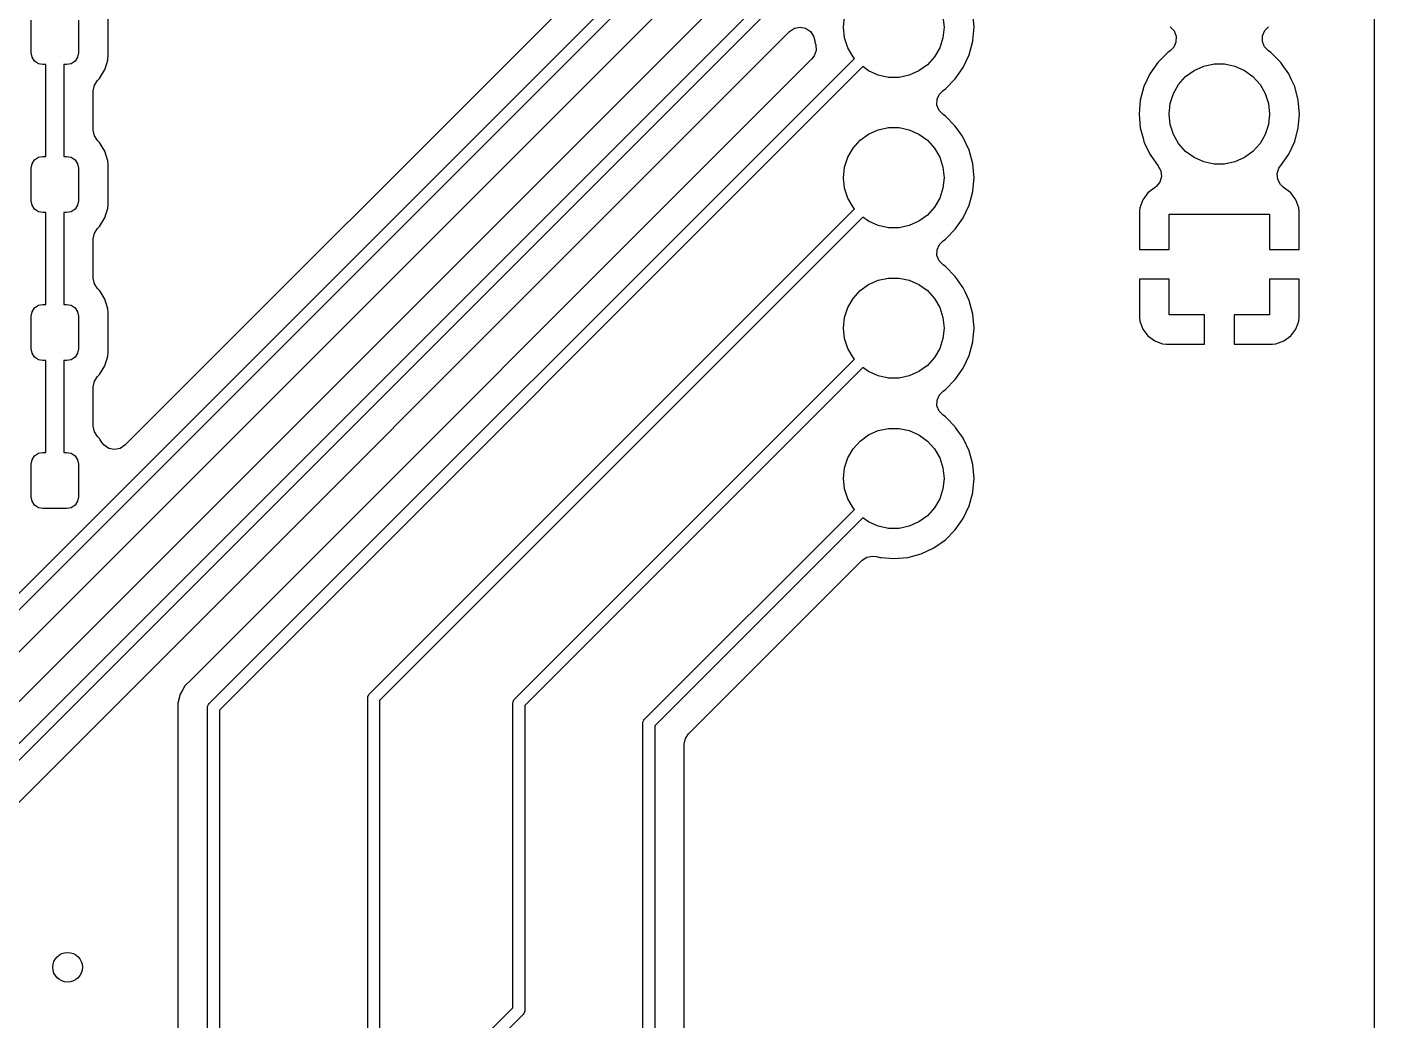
# Model space of a CAD drawing. Extents: x 17 to 170, y -181 to -32.
# Drawn here: x 146.35 to 169.11, y -122.61 to -105.84 of the extents above; entities that cross this region are included whole.
import ezdxf

# ---------------------------------------------------------------- set-up
doc = ezdxf.new("R2010")
doc.units = 0
doc.layers.add('BLACK', color=7, linetype='CONTINUOUS')

msp = doc.modelspace()

# ---------------------------------------------------------------- linework, layer by layer
at = {"layer": 'BLACK', "linetype": 'CONTINUOUS'}
for p, q in [((169.1145, -71.508899), (169.1145, -178.6411)), ((144.60087, -117.022708), (160.334427, -101.289151)), ((160.47671, -101.42971), (144.713003, -117.193419)), ((159.616202, -101.29956), (148.010723, -112.90504)), ((145.122813, -117.491421), (159.239801, -103.374433)), ((159.616203, -103.83956), (142.062631, -121.393134)), ((142.197014, -121.966564), (160.334427, -103.829151)), ((160.47671, -103.96971), (142.309147, -122.137275)), ((146.425, -106.275), (146.425, -105.725)), ((147.225, -105.725), (147.225, -106.275)), ((147.7255, -106.331609), (147.7255, -105.66839)), ((160.15, -105.845), (160.168575, -105.668275)), ((161.831425, -105.668275), (161.85, -105.845)), ((162.355659, -105.844994), (162.335064, -105.609598)), ((142.739436, -122.414797), (159.239802, -105.914431)), ((159.239802, -105.914431), (159.320581, -105.860458)), ((159.320581, -105.860458), (159.415869, -105.841504)), ((159.415869, -105.841504), (159.511157, -105.860458)), ((159.511157, -105.860458), (159.591939, -105.914434)), ((159.591939, -105.914434), (159.645915, -105.995216)), ((159.645915, -105.995216), (159.663921, -106.068801)), ((160.168575, -106.021725), (160.15, -105.845)), ((160.223486, -106.190726), (160.168575, -106.021725)), ((161.831425, -106.021725), (161.776514, -106.190726)), ((161.85, -105.845), (161.831425, -106.021725)), ((162.336079, -106.068801), (162.355659, -105.845005)), ((162.355659, -105.845005), (162.355659, -105.844994)), ((165.667925, -105.836031), (165.735107, -105.906209)), ((165.735107, -105.906209), (165.770321, -105.996758)), ((165.770321, -105.996758), (165.768202, -106.09389)), ((167.229678, -106.08324), (167.231797, -105.986108)), ((167.231797, -105.986108), (167.270925, -105.897181)), ((167.270925, -105.897181), (167.332073, -105.836032)), ((146.440224, -106.351537), (146.425, -106.275)), ((147.225, -106.275), (147.209776, -106.351537)), ((159.687003, -106.235993), (159.655773, -106.327991)), ((159.663921, -106.068801), (159.664936, -106.080402)), ((159.664936, -106.080402), (159.664936, -106.080404)), ((159.664936, -106.080404), (159.664936, -106.080407)), ((159.664936, -106.080407), (159.664937, -106.080408)), ((159.664937, -106.080408), (159.668549, -106.09389)), ((159.668549, -106.09389), (159.680649, -106.139046)), ((159.680649, -106.139046), (159.687003, -106.235993)), ((160.312336, -106.344617), (160.223486, -106.190726)), ((161.776514, -106.190726), (161.687664, -106.344617)), ((162.273903, -106.308663), (162.335063, -106.080408)), ((162.335063, -106.080408), (162.336079, -106.068801)), ((165.628603, -106.271501), (165.461504, -106.4386)), ((165.667928, -106.243965), (165.628603, -106.271501)), ((165.729074, -106.182818), (165.667928, -106.243965)), ((165.768202, -106.09389), (165.729074, -106.182818)), ((167.264891, -106.173789), (167.229678, -106.08324)), ((167.332074, -106.243967), (167.264891, -106.173789)), ((167.371401, -106.271505), (167.332074, -106.243967)), ((167.538495, -106.438599), (167.371401, -106.271505)), ((146.483579, -106.416421), (146.440224, -106.351537)), ((146.548463, -106.459776), (146.483579, -106.416421)), ((146.625, -106.475), (146.548463, -106.459776)), ((146.675, -106.475), (146.625, -106.475)), ((146.675, -108.025), (146.675, -106.475)), ((147.025, -106.475), (146.975, -106.475)), ((146.975, -106.475), (146.975, -108.025)), ((147.101537, -106.459776), (147.025, -106.475)), ((147.166421, -106.416421), (147.101537, -106.459776)), ((147.209776, -106.351537), (147.166421, -106.416421)), ((147.669638, -106.560882), (147.719086, -106.402196)), ((147.719086, -106.402196), (147.721383, -106.376927)), ((147.721383, -106.376927), (147.725499, -106.33163)), ((147.725499, -106.33163), (147.7255, -106.331609)), ((159.616203, -106.37956), (149.136286, -116.859478)), ((149.434289, -117.269289), (160.334426, -106.369151)), ((160.476711, -106.50971), (149.605, -117.381422)), ((159.655773, -106.327991), (159.616203, -106.37956)), ((160.334426, -106.369151), (160.312336, -106.344617)), ((160.575, -106.581122), (160.476711, -106.50971)), ((161.568761, -106.476673), (161.425, -106.581122)), ((161.687664, -106.344617), (161.568761, -106.476673)), ((162.174035, -106.52283), (162.273903, -106.308663)), ((165.461504, -106.4386), (165.325965, -106.632169)), ((166.075, -106.573878), (166.237336, -106.501602)), ((166.237336, -106.501602), (166.411151, -106.464656)), ((166.411151, -106.464656), (166.588849, -106.464656)), ((166.588849, -106.464656), (166.762664, -106.501602)), ((166.762664, -106.501602), (166.925, -106.573878)), ((167.574486, -106.49), (167.538495, -106.438599)), ((167.674034, -106.632169), (167.574486, -106.49)), ((147.494454, -106.823008), (147.548427, -106.742229)), ((147.548427, -106.742229), (147.580472, -106.710185)), ((147.580472, -106.710185), (147.666317, -106.568181)), ((147.666317, -106.568181), (147.668477, -106.564608)), ((147.668477, -106.564608), (147.669638, -106.560882)), ((160.737336, -106.653398), (160.575, -106.581122)), ((160.911151, -106.690344), (160.737336, -106.653398)), ((161.088849, -106.690344), (160.911151, -106.690344)), ((161.262664, -106.653398), (161.088849, -106.690344)), ((161.425, -106.581122), (161.262664, -106.653398)), ((161.871401, -106.883495), (162.038495, -106.716401)), ((162.038495, -106.716401), (162.174035, -106.52283)), ((165.325961, -106.632177), (165.226098, -106.846333)), ((165.325965, -106.632169), (165.325961, -106.632177)), ((165.812336, -106.810383), (165.931239, -106.678327)), ((165.931239, -106.678327), (166.075, -106.573878)), ((166.925, -106.573878), (167.068761, -106.678327)), ((167.068761, -106.678327), (167.187664, -106.810383)), ((167.674038, -106.632177), (167.674034, -106.632169)), ((167.720937, -106.732752), (167.674038, -106.632177)), ((167.773903, -106.846337), (167.720937, -106.732752)), ((147.4755, -106.918296), (147.494454, -106.823008)), ((147.4755, -107.581703), (147.4755, -106.918296)), ((161.770925, -106.972181), (161.832073, -106.911032)), ((161.832073, -106.911032), (161.871401, -106.883495)), ((165.226097, -106.846335), (165.164935, -107.074598)), ((165.226098, -106.846333), (165.226097, -106.846335)), ((165.668575, -107.133275), (165.723486, -106.964274)), ((165.723486, -106.964274), (165.812336, -106.810383)), ((167.187664, -106.810383), (167.276514, -106.964274)), ((167.276514, -106.964274), (167.331425, -107.133275)), ((167.835063, -107.074592), (167.773903, -106.846337)), ((161.729678, -107.15824), (161.731797, -107.061108)), ((161.764891, -107.248789), (161.729678, -107.15824)), ((161.731797, -107.061108), (161.770925, -106.972181)), ((165.164935, -107.074598), (165.144341, -107.309994)), ((165.65, -107.31), (165.668575, -107.133275)), ((167.331425, -107.133275), (167.35, -107.31)), ((167.835063, -107.074595), (167.835063, -107.074592)), ((167.835064, -107.074598), (167.835063, -107.074595)), ((167.855659, -107.309994), (167.835064, -107.074598)), ((161.832074, -107.318967), (161.764891, -107.248789)), ((161.871401, -107.346505), (161.832074, -107.318967)), ((162.038495, -107.513599), (161.871401, -107.346505)), ((165.144341, -107.309994), (165.144341, -107.310005)), ((165.144341, -107.310005), (165.164935, -107.545401)), ((165.668575, -107.486725), (165.65, -107.31)), ((167.35, -107.31), (167.331425, -107.486725)), ((167.835064, -107.545401), (167.855659, -107.310005)), ((167.855659, -107.310005), (167.855659, -107.309994)), ((147.494453, -107.676988), (147.4755, -107.581703)), ((160.431239, -107.753327), (160.575, -107.648878)), ((160.575, -107.648878), (160.737336, -107.576602)), ((160.737336, -107.576602), (160.911151, -107.539656)), ((160.911151, -107.539656), (161.088849, -107.539656)), ((161.088849, -107.539656), (161.262664, -107.576602)), ((161.262664, -107.576602), (161.425, -107.648878)), ((161.425, -107.648878), (161.568761, -107.753327)), ((162.124724, -107.636747), (162.038495, -107.513599)), ((162.167106, -107.697276), (162.124724, -107.636747)), ((165.164935, -107.545401), (165.210959, -107.717169)), ((165.723486, -107.655726), (165.668575, -107.486725)), ((167.331425, -107.486725), (167.276514, -107.655726)), ((167.773903, -107.773663), (167.835063, -107.545408)), ((167.835063, -107.545408), (167.835064, -107.545401)), ((147.548428, -107.757771), (147.494453, -107.676988)), ((147.580472, -107.789815), (147.548428, -107.757771)), ((147.59789, -107.818628), (147.580472, -107.789815)), ((147.668477, -107.935391), (147.59789, -107.818628)), ((160.312336, -107.885383), (160.431239, -107.753327)), ((161.568761, -107.753327), (161.687664, -107.885383)), ((162.174035, -107.707171), (162.167106, -107.697276)), ((162.273903, -107.921337), (162.174035, -107.707171)), ((165.210959, -107.717169), (165.226097, -107.773663)), ((165.226097, -107.773663), (165.238139, -107.799487)), ((165.238139, -107.799487), (165.325965, -107.98783)), ((165.812336, -107.809617), (165.723486, -107.655726)), ((165.931239, -107.941673), (165.812336, -107.809617)), ((167.187664, -107.809617), (167.068761, -107.941673)), ((167.276514, -107.655726), (167.187664, -107.809617)), ((167.674035, -107.98783), (167.773903, -107.773663)), ((146.440224, -108.148463), (146.483579, -108.083579)), ((146.483579, -108.083579), (146.548463, -108.040224)), ((146.548463, -108.040224), (146.625, -108.025)), ((146.625, -108.025), (146.675, -108.025)), ((146.975, -108.025), (147.025, -108.025)), ((147.025, -108.025), (147.101537, -108.040224)), ((147.101537, -108.040224), (147.166421, -108.083579)), ((147.166421, -108.083579), (147.209776, -108.148463)), ((147.668477, -107.935393), (147.668477, -107.935391)), ((147.668478, -107.935394), (147.668477, -107.935393)), ((147.719086, -108.097804), (147.668478, -107.935394)), ((147.719086, -108.097808), (147.719086, -108.097804)), ((147.719087, -108.097811), (147.719086, -108.097808)), ((147.725499, -108.168369), (147.719087, -108.097811)), ((160.168575, -108.208275), (160.223486, -108.039274)), ((160.223486, -108.039274), (160.312336, -107.885383)), ((161.687664, -107.885383), (161.776514, -108.039274)), ((161.776514, -108.039274), (161.831425, -108.208275)), ((162.335063, -108.149592), (162.273903, -107.921337)), ((165.325965, -107.98783), (165.461503, -108.181399)), ((166.075, -108.046122), (165.931239, -107.941673)), ((166.237336, -108.118398), (166.075, -108.046122)), ((166.925, -108.046122), (166.762664, -108.118398)), ((167.068761, -107.941673), (166.925, -108.046122)), ((167.538495, -108.181401), (167.674035, -107.98783)), ((146.425, -108.225), (146.440224, -108.148463)), ((146.425, -108.775), (146.425, -108.225)), ((147.209776, -108.148463), (147.225, -108.225)), ((147.225, -108.225), (147.225, -108.775)), ((147.7255, -108.16839), (147.725499, -108.168369)), ((147.7255, -108.831609), (147.7255, -108.16839)), ((160.15, -108.385), (160.168575, -108.208275)), ((161.831425, -108.208275), (161.85, -108.385)), ((162.335063, -108.149595), (162.335063, -108.149592)), ((162.335064, -108.149598), (162.335063, -108.149595)), ((162.355659, -108.384994), (162.335064, -108.149598)), ((165.461503, -108.181399), (165.465177, -108.185777)), ((165.465177, -108.185777), (165.467376, -108.189786)), ((165.467376, -108.189786), (165.467741, -108.190307)), ((165.467741, -108.190307), (165.467684, -108.190346)), ((165.467684, -108.190346), (165.511906, -108.270956)), ((165.511906, -108.270956), (165.522482, -108.367534)), ((166.411151, -108.155344), (166.237336, -108.118398)), ((166.588849, -108.155344), (166.411151, -108.155344)), ((166.762664, -108.118398), (166.588849, -108.155344)), ((167.478005, -108.319125), (167.507069, -108.226419)), ((167.486631, -108.415897), (167.478005, -108.319125)), ((167.507069, -108.226419), (167.53483, -108.185768)), ((167.53483, -108.185768), (167.538486, -108.181409)), ((167.538486, -108.181409), (167.538495, -108.181401)), ((160.168575, -108.561725), (160.15, -108.385)), ((160.223486, -108.730726), (160.168575, -108.561725)), ((161.831425, -108.561725), (161.776514, -108.730726)), ((161.85, -108.385), (161.831425, -108.561725)), ((162.336079, -108.608801), (162.355659, -108.385005)), ((162.355659, -108.385005), (162.355659, -108.384994)), ((165.422169, -108.545974), (165.292812, -108.64281)), ((165.434482, -108.536576), (165.421679, -108.54532)), ((165.421679, -108.54532), (165.422169, -108.545974)), ((165.495294, -108.460807), (165.434482, -108.536576)), ((165.522482, -108.367534), (165.495294, -108.460807)), ((167.531633, -108.502001), (167.486631, -108.415897)), ((167.580287, -108.542692), (167.531633, -108.502001)), ((167.577831, -108.545974), (167.580287, -108.542692)), ((167.707187, -108.64281), (167.577831, -108.545974)), ((146.440224, -108.851537), (146.425, -108.775)), ((147.225, -108.775), (147.209776, -108.851537)), ((160.312336, -108.884617), (160.223486, -108.730726)), ((161.776514, -108.730726), (161.687664, -108.884617)), ((162.273903, -108.848663), (162.335063, -108.620408)), ((162.335063, -108.620408), (162.336079, -108.608801)), ((165.206646, -108.757912), (165.156403, -108.892621)), ((165.29281, -108.642812), (165.206646, -108.757912)), ((165.292812, -108.64281), (165.29281, -108.642812)), ((167.707189, -108.642812), (167.707187, -108.64281)), ((167.793353, -108.757912), (167.707189, -108.642812)), ((167.843596, -108.892621), (167.793353, -108.757912)), ((146.483579, -108.916421), (146.440224, -108.851537)), ((146.548463, -108.959776), (146.483579, -108.916421)), ((146.625, -108.975), (146.548463, -108.959776)), ((146.675, -108.975), (146.625, -108.975)), ((146.675, -110.525), (146.675, -108.975)), ((147.025, -108.975), (146.975, -108.975)), ((146.975, -108.975), (146.975, -110.525)), ((147.101537, -108.959776), (147.025, -108.975)), ((147.166421, -108.916421), (147.101537, -108.959776)), ((147.209776, -108.851537), (147.166421, -108.916421)), ((147.669757, -109.0605), (147.719086, -108.902196)), ((147.719086, -108.902196), (147.719503, -108.897614)), ((147.719503, -108.897614), (147.725499, -108.83163)), ((147.725499, -108.83163), (147.7255, -108.831609)), ((152.141807, -117.101771), (160.334426, -108.909151)), ((160.334426, -108.909151), (160.312336, -108.884617)), ((161.568761, -109.016673), (161.425, -109.121122)), ((161.687664, -108.884617), (161.568761, -109.016673)), ((162.174035, -109.06283), (162.273903, -108.848663)), ((165.156401, -108.892628), (165.15, -108.952167)), ((165.15, -108.952167), (165.15, -109.599999)), ((165.156403, -108.892621), (165.156401, -108.892628)), ((165.65, -109.6), (165.65, -109)), ((165.65, -109), (167.35, -109)), ((167.35, -109), (167.35, -109.6)), ((167.843598, -108.892628), (167.843596, -108.892621)), ((167.849999, -108.952167), (167.843598, -108.892628)), ((167.85, -108.952175), (167.849999, -108.952167)), ((167.85, -109.599999), (167.85, -108.952175)), ((147.494454, -109.323008), (147.548427, -109.242229)), ((147.548427, -109.242229), (147.580472, -109.210185)), ((147.580472, -109.210185), (147.659041, -109.080217)), ((147.659041, -109.080217), (147.668477, -109.064608)), ((147.668477, -109.064608), (147.669757, -109.0605)), ((160.476711, -109.04971), (152.312518, -117.213904)), ((160.575, -109.121122), (160.476711, -109.04971)), ((160.737336, -109.193398), (160.575, -109.121122)), ((160.911151, -109.230344), (160.737336, -109.193398)), ((161.088849, -109.230344), (160.911151, -109.230344)), ((161.262664, -109.193398), (161.088849, -109.230344)), ((161.425, -109.121122), (161.262664, -109.193398)), ((162.038495, -109.256401), (162.174035, -109.06283)), ((147.4755, -109.418296), (147.494454, -109.323008)), ((147.4755, -110.081703), (147.4755, -109.418296)), ((161.770925, -109.512181), (161.832073, -109.451032)), ((161.832073, -109.451032), (161.871401, -109.423495)), ((161.871401, -109.423495), (162.038495, -109.256401)), ((161.729678, -109.69824), (161.731797, -109.601108)), ((161.764891, -109.788789), (161.729678, -109.69824)), ((161.731797, -109.601108), (161.770925, -109.512181)), ((165.15, -109.599999), (165.150001, -109.6)), ((165.150001, -109.6), (165.65, -109.6)), ((167.35, -109.6), (167.849999, -109.6)), ((167.849999, -109.6), (167.85, -109.599999)), ((161.832074, -109.858967), (161.764891, -109.788789)), ((161.871401, -109.886505), (161.832074, -109.858967)), ((162.038495, -110.053599), (161.871401, -109.886505)), ((147.494453, -110.176988), (147.4755, -110.081703)), ((160.575, -110.188878), (160.737336, -110.116602)), ((160.737336, -110.116602), (160.911151, -110.079656)), ((160.911151, -110.079656), (161.088849, -110.079656)), ((161.088849, -110.079656), (161.262664, -110.116602)), ((161.262664, -110.116602), (161.425, -110.188878)), ((162.077919, -110.109903), (162.038495, -110.053599)), ((162.174034, -110.247169), (162.077919, -110.109903)), ((165.150001, -110.1), (165.15, -110.100001)), ((165.15, -110.100001), (165.15, -110.747832)), ((165.65, -110.1), (165.150001, -110.1)), ((165.65, -110.7), (165.65, -110.1)), ((167.849999, -110.1), (167.35, -110.1)), ((167.35, -110.1), (167.35, -110.7)), ((167.85, -110.100001), (167.849999, -110.1)), ((167.85, -110.747825), (167.85, -110.100001)), ((147.548428, -110.257771), (147.494453, -110.176988)), ((147.580472, -110.289815), (147.548428, -110.257771)), ((147.596256, -110.315925), (147.580472, -110.289815)), ((147.668477, -110.435391), (147.596256, -110.315925)), ((160.312336, -110.425383), (160.431239, -110.293327)), ((160.431239, -110.293327), (160.575, -110.188878)), ((161.425, -110.188878), (161.568761, -110.293327)), ((161.568761, -110.293327), (161.687664, -110.425383)), ((162.174038, -110.247177), (162.174034, -110.247169)), ((162.206096, -110.315925), (162.174038, -110.247177)), ((162.273903, -110.461337), (162.206096, -110.315925)), ((146.440224, -110.648463), (146.483579, -110.583579)), ((146.483579, -110.583579), (146.548463, -110.540224)), ((146.548463, -110.540224), (146.625, -110.525)), ((146.625, -110.525), (146.675, -110.525)), ((146.975, -110.525), (147.025, -110.525)), ((147.025, -110.525), (147.101537, -110.540224)), ((147.101537, -110.540224), (147.166421, -110.583579)), ((147.166421, -110.583579), (147.209776, -110.648463)), ((147.668477, -110.435393), (147.668477, -110.435391)), ((147.668478, -110.435394), (147.668477, -110.435393)), ((147.719086, -110.597804), (147.668478, -110.435394)), ((147.719086, -110.597808), (147.719086, -110.597804)), ((147.719087, -110.597811), (147.719086, -110.597808)), ((147.725499, -110.668369), (147.719087, -110.597811)), ((160.168575, -110.748275), (160.223486, -110.579274)), ((160.223486, -110.579274), (160.312336, -110.425383)), ((161.687664, -110.425383), (161.776514, -110.579274)), ((161.776514, -110.579274), (161.831425, -110.748275)), ((162.335063, -110.689592), (162.273903, -110.461337)), ((146.425, -110.725), (146.440224, -110.648463)), ((146.425, -111.275), (146.425, -110.725)), ((147.209776, -110.648463), (147.225, -110.725)), ((147.225, -110.725), (147.225, -111.275)), ((147.7255, -110.66839), (147.725499, -110.668369)), ((147.7255, -111.331609), (147.7255, -110.66839)), ((160.15, -110.925), (160.168575, -110.748275)), ((161.831425, -110.748275), (161.85, -110.925)), ((162.335063, -110.689595), (162.335063, -110.689592)), ((162.335064, -110.689598), (162.335063, -110.689595)), ((162.355659, -110.924994), (162.335064, -110.689598)), ((165.15, -110.747832), (165.156401, -110.807371)), ((165.156401, -110.807371), (165.156403, -110.807378)), ((165.156403, -110.807378), (165.206646, -110.942087)), ((166.25, -110.7), (165.65, -110.7)), ((166.25, -111.199999), (166.25, -110.7)), ((167.35, -110.7), (166.75, -110.7)), ((166.75, -110.7), (166.75, -111.199999)), ((167.793353, -110.942087), (167.843596, -110.807378)), ((167.843596, -110.807378), (167.843598, -110.807371)), ((167.843598, -110.807371), (167.849999, -110.747832)), ((167.849999, -110.747832), (167.85, -110.747825)), ((160.168575, -111.101725), (160.15, -110.925)), ((161.85, -110.925), (161.831425, -111.101725)), ((162.336079, -111.148801), (162.355659, -110.925005)), ((162.355659, -110.925005), (162.355659, -110.924994)), ((165.206646, -110.942087), (165.29281, -111.057187)), ((165.29281, -111.057187), (165.292812, -111.057189)), ((165.292812, -111.057189), (165.407912, -111.143353)), ((167.592087, -111.143353), (167.707187, -111.057189)), ((167.707187, -111.057189), (167.707189, -111.057187)), ((167.707189, -111.057187), (167.793353, -110.942087)), ((146.440224, -111.351537), (146.425, -111.275)), ((147.225, -111.275), (147.209776, -111.351537)), ((160.223486, -111.270726), (160.168575, -111.101725)), ((160.312336, -111.424617), (160.223486, -111.270726)), ((161.776514, -111.270726), (161.687664, -111.424617)), ((161.831425, -111.101725), (161.776514, -111.270726)), ((162.273903, -111.388663), (162.335063, -111.160408)), ((162.335063, -111.160408), (162.336079, -111.148801)), ((165.407912, -111.143353), (165.542621, -111.193596)), ((165.542621, -111.193596), (165.542628, -111.193598)), ((165.542628, -111.193598), (165.602167, -111.199999)), ((165.602167, -111.199999), (165.602175, -111.2)), ((165.602175, -111.2), (166.249999, -111.2)), ((166.249999, -111.2), (166.25, -111.199999)), ((166.75, -111.199999), (166.750001, -111.2)), ((166.750001, -111.2), (167.397825, -111.2)), ((167.397825, -111.2), (167.397832, -111.199999)), ((167.397832, -111.199999), (167.457371, -111.193598)), ((167.457371, -111.193598), (167.457378, -111.193596)), ((167.457378, -111.193596), (167.592087, -111.143353)), ((146.483579, -111.416421), (146.440224, -111.351537)), ((146.548463, -111.459776), (146.483579, -111.416421)), ((146.625, -111.475), (146.548463, -111.459776)), ((146.675, -111.475), (146.625, -111.475)), ((146.675, -113.025), (146.675, -111.475)), ((147.025, -111.475), (146.975, -111.475)), ((146.975, -111.475), (146.975, -113.025)), ((147.101537, -111.459776), (147.025, -111.475)), ((147.166421, -111.416421), (147.101537, -111.459776)), ((147.209776, -111.351537), (147.166421, -111.416421)), ((147.668478, -111.564606), (147.719086, -111.402196)), ((147.719086, -111.402196), (147.719408, -111.39866)), ((147.719408, -111.39866), (147.725499, -111.33163)), ((147.725499, -111.33163), (147.7255, -111.331609)), ((154.595402, -117.188176), (160.334426, -111.449151)), ((160.334426, -111.449151), (160.312336, -111.424617)), ((161.687664, -111.424617), (161.568761, -111.556673)), ((162.174035, -111.60283), (162.273903, -111.388663)), ((147.494454, -111.823008), (147.548427, -111.742229)), ((147.548427, -111.742229), (147.580472, -111.710185)), ((147.580472, -111.710185), (147.668478, -111.564606)), ((160.476711, -111.58971), (154.766113, -117.300309)), ((160.575, -111.661122), (160.476711, -111.58971)), ((160.737336, -111.733398), (160.575, -111.661122)), ((160.911151, -111.770344), (160.737336, -111.733398)), ((161.262664, -111.733398), (161.088849, -111.770344)), ((161.425, -111.661122), (161.262664, -111.733398)), ((161.568761, -111.556673), (161.425, -111.661122)), ((162.038495, -111.796401), (162.174035, -111.60283)), ((147.4755, -111.918296), (147.494454, -111.823008)), ((147.4755, -112.581703), (147.4755, -111.918296)), ((161.088849, -111.770344), (160.911151, -111.770344)), ((161.832073, -111.991032), (161.871401, -111.963495)), ((161.871401, -111.963495), (162.038495, -111.796401)), ((161.729678, -112.23824), (161.731797, -112.141108)), ((161.731797, -112.141108), (161.770925, -112.052181)), ((161.770925, -112.052181), (161.832073, -111.991032)), ((161.764891, -112.328789), (161.729678, -112.23824)), ((161.832074, -112.398967), (161.764891, -112.328789)), ((161.871401, -112.426505), (161.832074, -112.398967)), ((162.038495, -112.593599), (161.871401, -112.426505)), ((147.494453, -112.676988), (147.4755, -112.581703)), ((160.575, -112.728878), (160.737336, -112.656602)), ((160.737336, -112.656602), (160.911151, -112.619656)), ((160.911151, -112.619656), (161.088849, -112.619656)), ((161.088849, -112.619656), (161.262664, -112.656602)), ((161.262664, -112.656602), (161.425, -112.728878)), ((162.045499, -112.603602), (162.038495, -112.593599)), ((162.174034, -112.787169), (162.045499, -112.603602)), ((147.548428, -112.757771), (147.494453, -112.676988)), ((147.580472, -112.789815), (147.548428, -112.757771)), ((147.586319, -112.799487), (147.580472, -112.789815)), ((147.621565, -112.857789), (147.586319, -112.799487)), ((147.658583, -112.90504), (147.621565, -112.857789)), ((160.312336, -112.965383), (160.431239, -112.833327)), ((160.431239, -112.833327), (160.575, -112.728878)), ((161.425, -112.728878), (161.568761, -112.833327)), ((161.568761, -112.833327), (161.687664, -112.965383)), ((162.174038, -112.787177), (162.174034, -112.787169)), ((162.178697, -112.797169), (162.174038, -112.787177)), ((162.273903, -113.001337), (162.178697, -112.797169)), ((146.440224, -113.148463), (146.483579, -113.083579)), ((146.483579, -113.083579), (146.548463, -113.040224)), ((146.548463, -113.040224), (146.625, -113.025)), ((146.625, -113.025), (146.675, -113.025)), ((146.975, -113.025), (147.025, -113.025)), ((147.025, -113.025), (147.101537, -113.040224)), ((147.101537, -113.040224), (147.166421, -113.083579)), ((147.166421, -113.083579), (147.209776, -113.148463)), ((147.739365, -112.959016), (147.658583, -112.90504)), ((147.834653, -112.97797), (147.739365, -112.959016)), ((147.929941, -112.959016), (147.834653, -112.97797)), ((148.010723, -112.90504), (147.929941, -112.959016)), ((160.223486, -113.119274), (160.312336, -112.965383)), ((161.687664, -112.965383), (161.776514, -113.119274)), ((162.335063, -113.229592), (162.273903, -113.001337)), ((146.425, -113.225), (146.440224, -113.148463)), ((146.425, -113.775), (146.425, -113.225)), ((147.209776, -113.148463), (147.225, -113.225)), ((147.225, -113.225), (147.225, -113.775)), ((160.15, -113.465), (160.168575, -113.288275)), ((160.168575, -113.288275), (160.223486, -113.119274)), ((161.776514, -113.119274), (161.831425, -113.288275)), ((161.831425, -113.288275), (161.85, -113.465)), ((162.335063, -113.229595), (162.335063, -113.229592)), ((162.335064, -113.229598), (162.335063, -113.229595)), ((162.355659, -113.464994), (162.335064, -113.229598)), ((160.168575, -113.641725), (160.15, -113.465)), ((161.85, -113.465), (161.831425, -113.641725)), ((162.336079, -113.688801), (162.355659, -113.465005)), ((162.355659, -113.465005), (162.355659, -113.464994)), ((146.440224, -113.851537), (146.425, -113.775)), ((147.225, -113.775), (147.209776, -113.851537)), ((160.223486, -113.810726), (160.168575, -113.641725)), ((161.831425, -113.641725), (161.776514, -113.810726)), ((162.273903, -113.928663), (162.335063, -113.700408)), ((162.335063, -113.700408), (162.336079, -113.688801)), ((146.483579, -113.916421), (146.440224, -113.851537)), ((146.548463, -113.959776), (146.483579, -113.916421)), ((146.625, -113.975), (146.548463, -113.959776)), ((147.025, -113.975), (146.625, -113.975)), ((147.101537, -113.959776), (147.025, -113.975)), ((147.166421, -113.916421), (147.101537, -113.959776)), ((147.209776, -113.851537), (147.166421, -113.916421)), ((156.789836, -117.533742), (160.334427, -113.989151)), ((160.312336, -113.964617), (160.223486, -113.810726)), ((160.334427, -113.989151), (160.312336, -113.964617)), ((161.687664, -113.964617), (161.568761, -114.096673)), ((161.776514, -113.810726), (161.687664, -113.964617)), ((162.174035, -114.14283), (162.273903, -113.928663)), ((160.47671, -114.12971), (156.960547, -117.645874)), ((160.575, -114.201122), (160.47671, -114.12971)), ((160.737336, -114.273398), (160.575, -114.201122)), ((161.425, -114.201122), (161.262664, -114.273398)), ((161.568761, -114.096673), (161.425, -114.201122)), ((162.038495, -114.336401), (162.174035, -114.14283)), ((160.911151, -114.310344), (160.737336, -114.273398)), ((161.088849, -114.310344), (160.911151, -114.310344)), ((161.262664, -114.273398), (161.088849, -114.310344)), ((161.871401, -114.503495), (162.038495, -114.336401)), ((161.463663, -114.738903), (161.67783, -114.639035)), ((161.67783, -114.639035), (161.871401, -114.503495)), ((158.98457, -116.329665), (160.465441, -114.848793)), ((160.465441, -114.848793), (160.54622, -114.79482)), ((160.54622, -114.79482), (160.641508, -114.775866)), ((160.641508, -114.775866), (160.705953, -114.78435)), ((160.705953, -114.78435), (160.764592, -114.800063)), ((160.764592, -114.800063), (160.7887, -114.802172)), ((160.7887, -114.802172), (160.999995, -114.820659)), ((160.999995, -114.820659), (161, -114.820659)), ((161, -114.820659), (161.000005, -114.820659)), ((161.000005, -114.820659), (161.235401, -114.800064)), ((161.235401, -114.800064), (161.235403, -114.800063)), ((161.235403, -114.800063), (161.235408, -114.800063)), ((161.235408, -114.800063), (161.463663, -114.738903)), ((157.533977, -117.780258), (158.98457, -116.329665)), ((149.024479, -116.971284), (148.9827, -117.04365)), ((149.024481, -116.971281), (149.024479, -116.971284)), ((149.136283, -116.859479), (149.024481, -116.971281)), ((149.136284, -116.85948), (149.136283, -116.859479)), ((149.136286, -116.859478), (149.136284, -116.85948)), ((148.945422, -117.108218), (148.904499, -117.260943)), ((148.945423, -117.108215), (148.945422, -117.108218)), ((148.9827, -117.04365), (148.945423, -117.108215)), ((152.112518, -117.172482), (152.114439, -117.152973)), ((152.112518, -123.273932), (152.112518, -117.172482)), ((152.114439, -117.152973), (152.129371, -117.116925)), ((152.129371, -117.116925), (152.141807, -117.101771)), ((152.312518, -117.213904), (152.312518, -123.315354)), ((154.568034, -117.239378), (154.582966, -117.20333)), ((154.582966, -117.20333), (154.595402, -117.188176)), ((148.904499, -117.260943), (148.904499, -117.439122)), ((148.904499, -117.439122), (148.9045, -117.439135)), ((148.9045, -117.439135), (148.9045, -123.558303)), ((149.405, -117.34), (149.406921, -117.320491)), ((149.405, -123.991102), (149.405, -117.34)), ((149.406921, -117.320491), (149.421853, -117.284443)), ((149.421853, -117.284443), (149.434289, -117.269289)), ((149.605, -117.381422), (149.605, -123.991102)), ((154.566113, -117.258887), (154.568034, -117.239378)), ((154.566113, -122.405815), (154.566113, -117.258887)), ((154.766113, -117.300309), (154.766113, -122.447237)), ((156.760547, -117.604453), (156.762468, -117.584944)), ((156.760547, -125.889629), (156.760547, -117.604453)), ((156.762468, -117.584944), (156.7774, -117.548896)), ((156.7774, -117.548896), (156.789836, -117.533742)), ((156.960547, -117.645874), (156.960547, -125.931051)), ((157.461047, -117.956328), (157.480001, -117.86104)), ((157.480001, -117.86104), (157.533977, -117.780258)), ((157.461047, -123.001876), (157.461047, -117.956328)), ((149.434289, -127.537639), (154.566113, -122.405815)), ((154.766113, -122.447237), (154.764192, -122.466746)), ((154.736824, -122.517948), (149.605, -127.649772)), ((154.74926, -122.502794), (154.736824, -122.517948)), ((154.764192, -122.466746), (154.74926, -122.502794))]:
    msp.add_line(p, q, dxfattribs=at)
at = {"layer": 'BLACK'}
msp.add_circle((147.041801, -121.722737), 0.25, dxfattribs=at)

doc.saveas('drawing.dxf')
